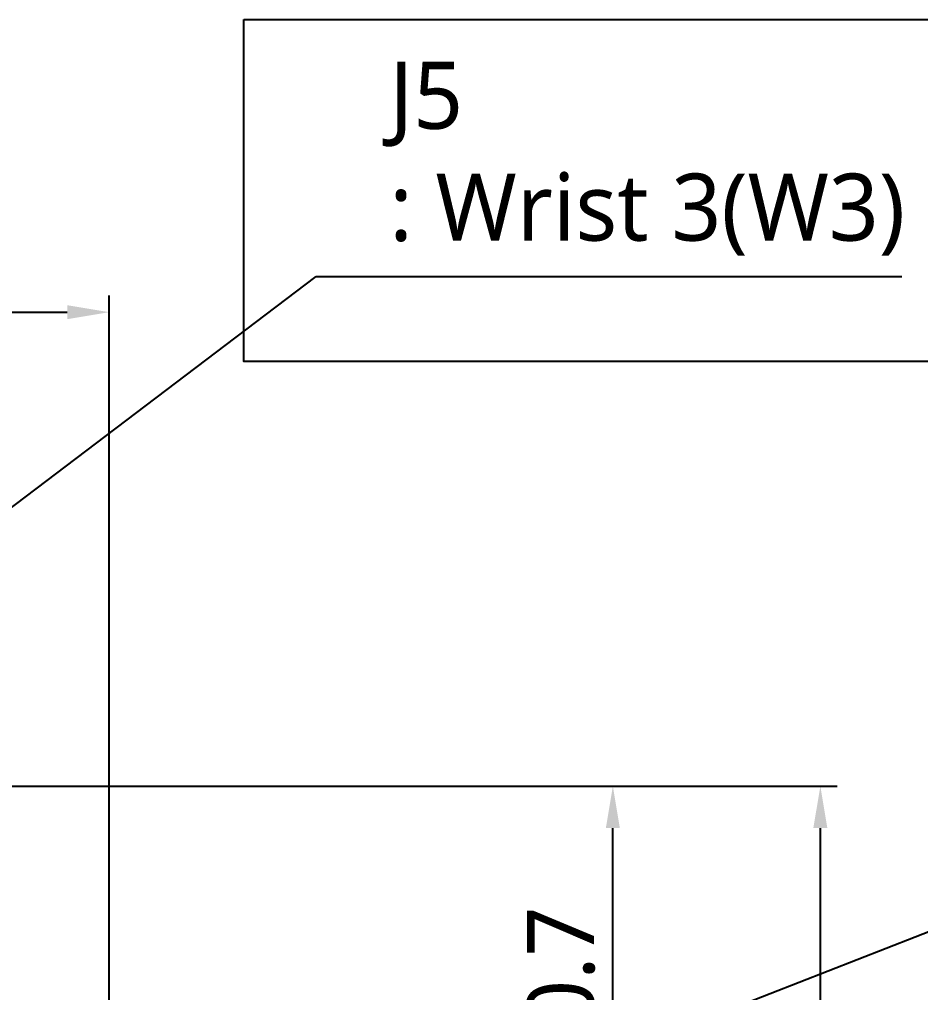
# Model space of a CAD drawing. Header units: millimetres. Extents: x 0 to 4378, y 0 to 2376.
# Drawn here: x 1623.6 to 1838.6, y 1649.9 to 1882.1 of the extents above; entities that cross this region are included whole.
import ezdxf

# ---------------------------------------------------------------- set-up
doc = ezdxf.new("R2010")
doc.units = ezdxf.units.MM
doc.header["$LTSCALE"] = 0.2
doc.layers.add('05_Section Line', color=3, linetype='Continuous')
doc.styles.add('Rainbow-5.0 Style', font='malgunsl.ttf')
doc.dimstyles.new('Rainbow-5.0 Style', dxfattribs={"dimtxt": 4, "dimasz": 2.5, "dimexe": 1, "dimexo": 1, "dimgap": 1, "dimtad": 1, "dimdsep": 46, "dimtxsty": 'Rainbow-5.0 Style', "dimcen": 0, "dimclrd": 251, "dimclre": 251, "dimclrt": 7, "dimazin": 3, "dimtp": 0.1, "dimtm": 0.1, "dimtfac": 0.61, "dimtmove": 0, "dimatfit": 3, "dimfxl": 1, "dimlwd": -1, "dimlwe": -1, "dimarcsym": 1})

# ---------------------------------------------------------------- blocks, each defined once
blk = doc.blocks.new('*D147')
at = {"color": 251, "linetype": 'ByBlock', "transparency": 16777216}
for p, q in [((1588.54, 1699.16), (1769.2, 1699.16)), ((1765.2, 1598.46), (1765.2, 1689.16)), ((1699.24, 1588.46), (1769.2, 1588.46))]:
    blk.add_line(p, q, dxfattribs=at)
at = {"color": 251, "transparency": 16777216}
for points in [[(1763.53, 1689.16), (1766.87, 1689.16), (1765.2, 1699.16)], [(1763.53, 1598.46), (1766.87, 1598.46), (1765.2, 1588.46)]]:
    blk.add_solid(points, dxfattribs=at)
at = {"layer": 'Defpoints', "color": 0, "transparency": 16777216}
for p in [(1584.54, 1699.16), (1765.2, 1699.16), (1695.24, 1588.46)]:
    blk.add_point(p, dxfattribs=at)
at = {"color": 7, "transparency": 16777216, "insert": (1752.88, 1643.81), "char_height": 16, "attachment_point": 5, "rotation": 90, "style": 'Rainbow-5.0 Style'}
blk.add_mtext('110.7', dxfattribs=at)
blk = doc.blocks.new('*D149')
at = {"color": 251, "linetype": 'ByBlock', "transparency": 16777216}
for p, q in [((1534.35, 1744.32), (1534.35, 1816.22)), ((1645.05, 1633.62), (1645.05, 1816.22)), ((1544.35, 1812.22), (1635.05, 1812.22))]:
    blk.add_line(p, q, dxfattribs=at)
at = {"color": 251, "transparency": 16777216}
for points in [[(1544.35, 1813.88), (1544.35, 1810.55), (1534.35, 1812.22)], [(1635.05, 1813.88), (1635.05, 1810.55), (1645.05, 1812.22)]]:
    blk.add_solid(points, dxfattribs=at)
at = {"layer": 'Defpoints', "color": 0, "transparency": 16777216}
for p in [(1645.05, 1812.22), (1534.35, 1740.32), (1645.05, 1629.62)]:
    blk.add_point(p, dxfattribs=at)
at = {"color": 7, "transparency": 16777216, "insert": (1589.7, 1824.54), "char_height": 16, "attachment_point": 5, "style": 'Rainbow-5.0 Style'}
blk.add_mtext('110.7', dxfattribs=at)
blk = doc.blocks.new('*D151')
at = {"color": 251, "linetype": 'ByBlock', "transparency": 16777216}
for p, q in [((1649.05, 1699.16), (1818.7, 1699.16)), ((1814.7, 781.46), (1814.7, 1689.16)), ((1649.05, 771.46), (1818.7, 771.46))]:
    blk.add_line(p, q, dxfattribs=at)
at = {"color": 251, "transparency": 16777216}
for points in [[(1813.03, 1689.16), (1816.36, 1689.16), (1814.7, 1699.16)], [(1813.03, 781.46), (1816.36, 781.46), (1814.7, 771.46)]]:
    blk.add_solid(points, dxfattribs=at)
at = {"layer": 'Defpoints', "color": 0, "transparency": 16777216}
for p in [(1645.05, 1699.16), (1814.7, 1699.16), (1645.05, 771.46)]:
    blk.add_point(p, dxfattribs=at)
at = {"color": 7, "transparency": 16777216, "insert": (1802.42, 1235.31), "char_height": 16, "attachment_point": 5, "rotation": 90, "style": 'Rainbow-5.0 Style'}
blk.add_mtext('927.7', dxfattribs=at)

msp = doc.modelspace()

# ---------------------------------------------------------------- linework, layer by layer
at = {"layer": '05_Section Line'}
msp.add_lwpolyline([(1677.167, 1882.051), (1866.077, 1882.051), (1866.077, 1800.465), (1677.167, 1800.465)], close=True, dxfattribs=at)

# ---------------------------------------------------------------- texts
at = {"color": 7, "insert": (1711.886, 1825.739), "char_height": 16, "attachment_point": 7, "style": 'Rainbow-5.0 Style'}
msp.add_mtext('J5\\P: Wrist 3(W3)', dxfattribs=at)

# ---------------------------------------------------------------- dimensions: what is measured, and where the dimension line sits
dim = msp.add_linear_dim(base=(1645.046, 1812.218), p1=(1534.346, 1740.324), p2=(1645.046, 1629.624), dimstyle='Rainbow-5.0 Style', override={"dimscale": 4, "dimtol": 0, "dimlim": 0, "dimtp": 0.1, "dimtm": 0.1, "dimtfac": 0.61, "dimtdec": 2, "dimtolj": 0, "dimtzin": 8})
dim.commit()
dim.dimension.update_dxf_attribs({"geometry": '*D149', "text_midpoint": (1589.696, 1824.539)})
for base, p1, p2, picture, middle in [((1765.201, 1699.157), (1695.244, 1588.457), (1584.544, 1699.157), '*D147', (1752.88, 1643.807)), ((1814.696, 1699.157), (1645.046, 771.457), (1645.046, 1699.157), '*D151', (1802.424, 1235.307))]:
    dim = msp.add_linear_dim(base=base, p1=p1, p2=p2, angle=90, dimstyle='Rainbow-5.0 Style', override={"dimscale": 4, "dimtol": 0, "dimlim": 0, "dimtp": 0.1, "dimtm": 0.1, "dimtfac": 0.61, "dimtdec": 2, "dimtolj": 0, "dimtzin": 8})
    dim.commit()
    dim.dimension.update_dxf_attribs({"geometry": picture, "text_midpoint": middle})

# ---------------------------------------------------------------- leaders
at = {"annotation_type": 0, "has_hookline": 1, "hookline_direction": 0}
for points, text_width in [([(1534.025, 1699.157), (1694.386, 1820.739), (1706.886, 1820.739)], 122.213), ([(1645.046, 1588.136), (1864.122, 1673.688), (1876.622, 1673.688)], 115.187)]:
    msp.add_leader(points, dimstyle='Rainbow-5.0 Style', override={"dimscale": 5, "dimgap": 1, "dimtad": 1}, dxfattribs=dict(at, text_width=text_width))

doc.saveas('drawing.dxf')
